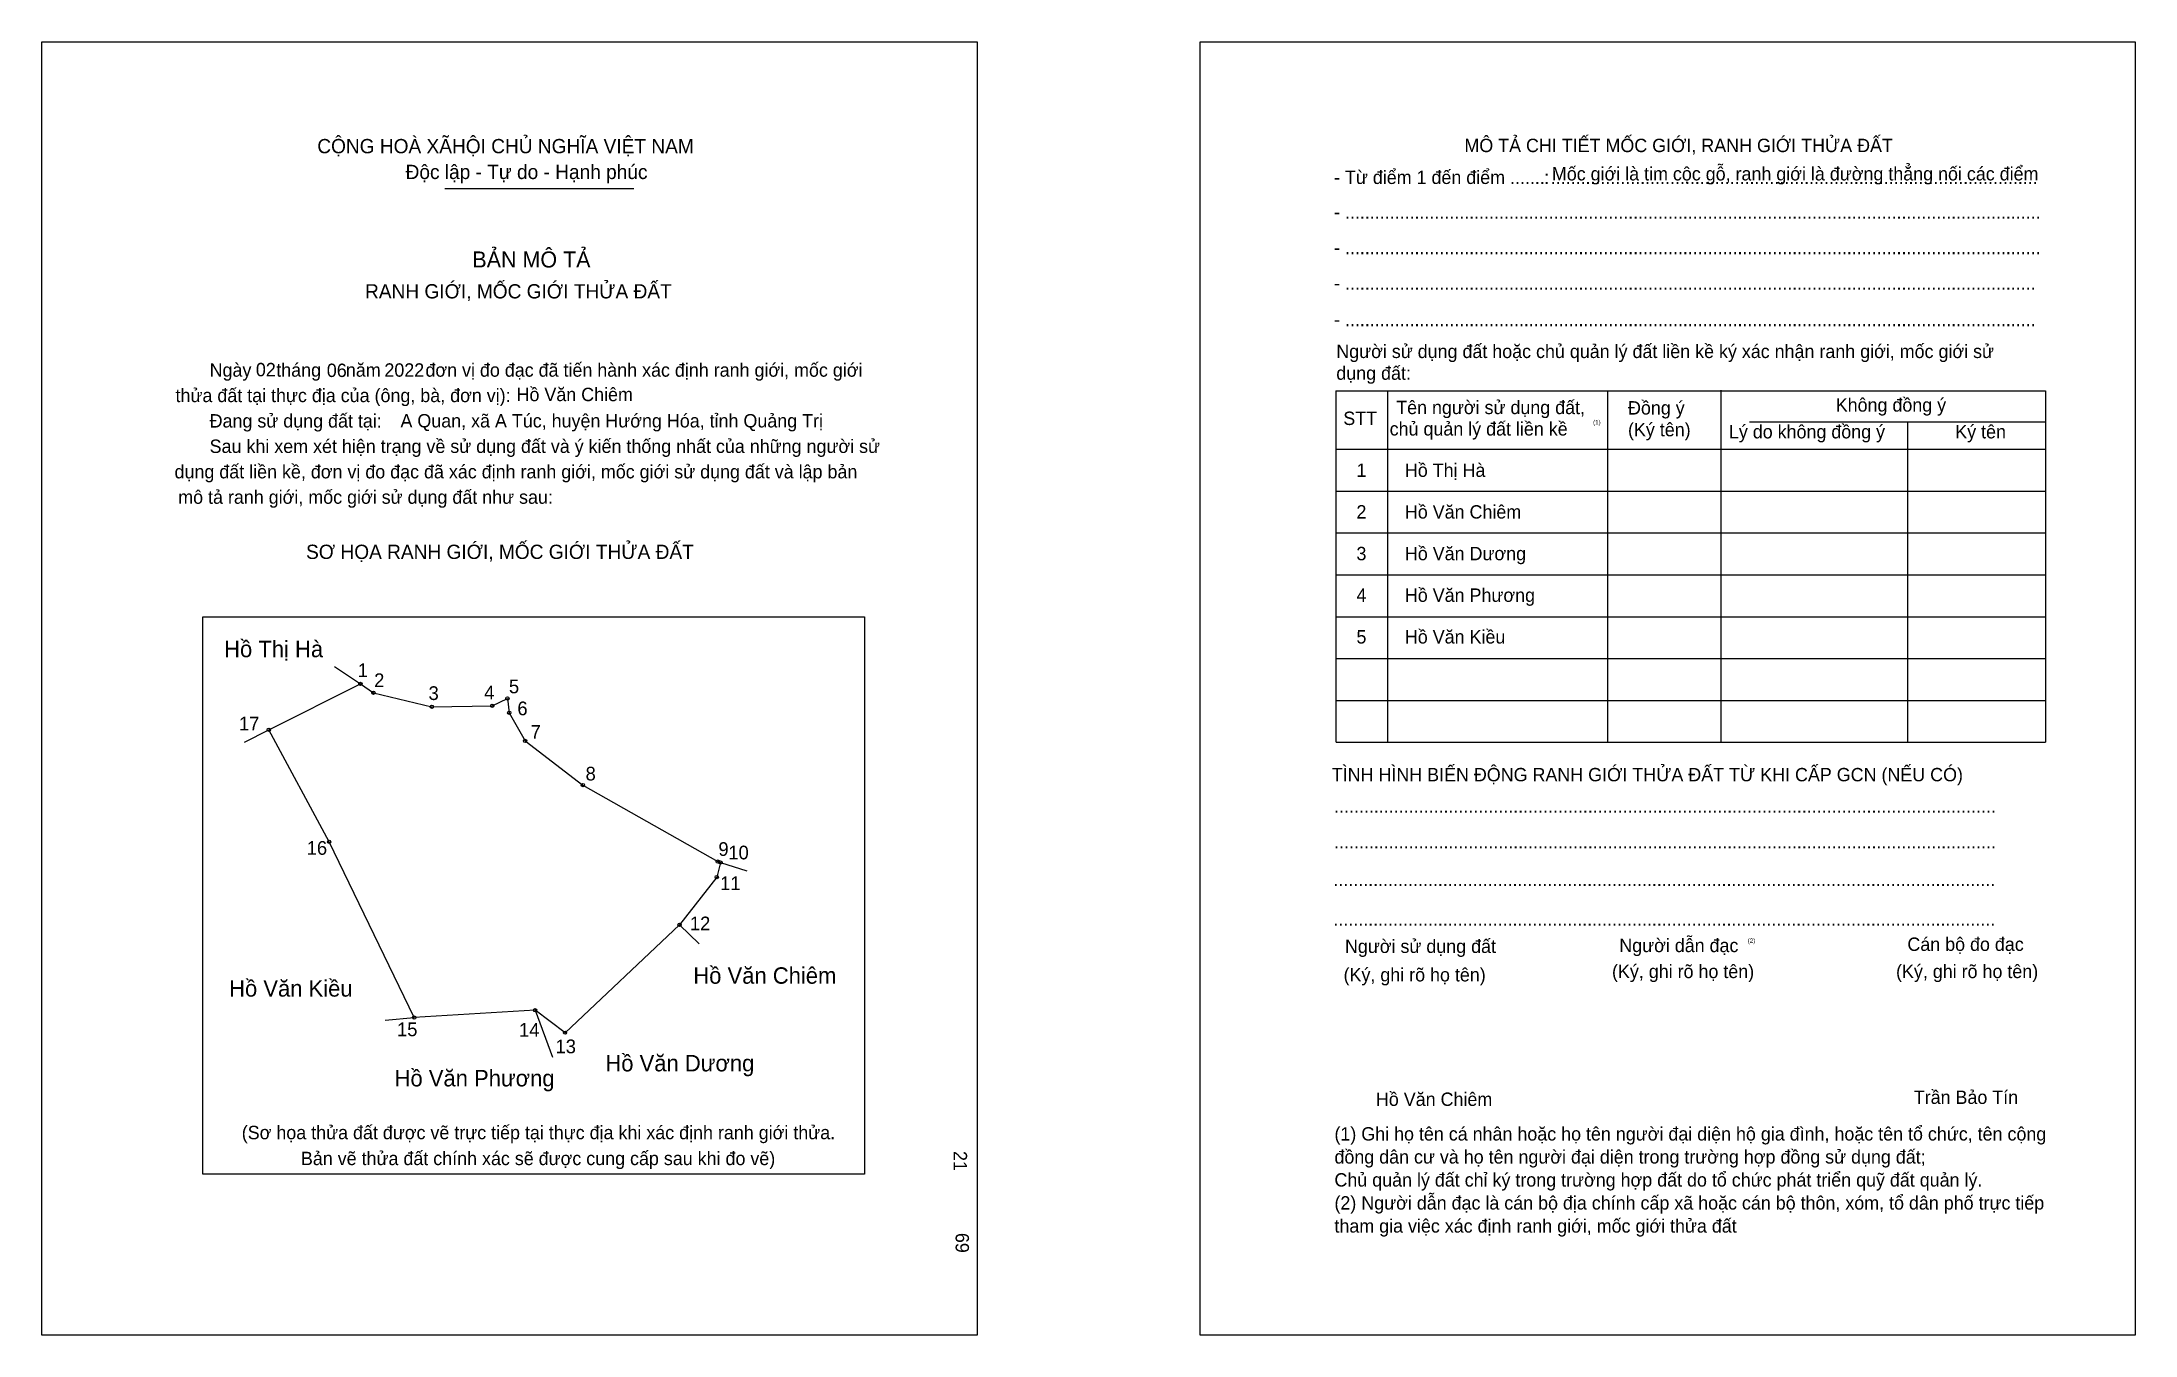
# Model space of a CAD drawing. Extents: x 547494 to 547990, y 1820874 to 1821181.
import ezdxf

# ---------------------------------------------------------------- set-up
doc = ezdxf.new("R2010")
doc.units = 0
for name, color, linetype in [('bmtKhungInTrang1', 7, 'Continuous'), ('bmtKhungInTrang2', 7, 'Continuous'), ('bmtNoiDung', 7, 'Continuous'), ('bmtTemplate', 7, 'Continuous'), ('CanhThua', 7, 'Continuous'), ('MocDinhThua', 7, 'Continuous'), ('RauThua', 7, 'Continuous'), ('SoHieuDinhThua', 7, 'Continuous'), ('TenChuLanCan', 7, 'Continuous')]:
    doc.layers.add(name, color=color, linetype=linetype)

msp = doc.modelspace()

# ---------------------------------------------------------------- linework, layer by layer
at = {"layer": 'bmtKhungInTrang1'}
msp.add_lwpolyline([(547493.75, 1821180.74), (547715.24, 1821180.74), (547715.24, 1820874.4), (547493.75, 1820874.4)], close=True, dxfattribs=at)
at = {"layer": 'bmtKhungInTrang2'}
msp.add_lwpolyline([(547768.06, 1821180.74), (547989.54, 1821180.74), (547989.54, 1820874.4), (547768.06, 1820874.4)], close=True, dxfattribs=at)
at = {"layer": 'bmtTemplate'}
for p, q in [((547589.2, 1821146.02), (547633.99, 1821146.02)), ((547812.49, 1821098.11), (547812.49, 1821014.83)), ((547864.59, 1821098.11), (547864.59, 1821014.83)), ((547891.39, 1821098.21), (547891.39, 1821014.83)), ((547968.33, 1821098.11), (547968.33, 1821014.83)), ((547898.19, 1821090.77), (547968.33, 1821090.77)), ((547800.34, 1821084.23), (547968.33, 1821084.23)), ((547800.34, 1821074.32), (547968.33, 1821074.32)), ((547800.34, 1821064.4), (547968.33, 1821064.4)), ((547800.34, 1821054.49), (547968.33, 1821054.49)), ((547800.34, 1821044.57), (547968.33, 1821044.57)), ((547800.34, 1821034.66), (547968.33, 1821034.66)), ((547800.34, 1821024.74), (547968.33, 1821024.74)), ((547800.34, 1821014.83), (547968.33, 1821014.83))]:
    msp.add_line(p, q, dxfattribs=at)
for points in [[(547800.23, 1821098.11), (547968.33, 1821098.11)], [(547800.23, 1821098.11), (547800.23, 1821014.83)], [(547935.64, 1821090.67), (547935.64, 1821014.83)]]:
    msp.add_lwpolyline(points, dxfattribs=at)
msp.add_lwpolyline([(547531.86, 1820912.55), (547531.86, 1821044.56), (547688.58, 1821044.56), (547688.58, 1820912.55)], close=True, dxfattribs=at)
at = {"layer": 'CanhThua'}
for p, q in [((547547.5, 1821017.79), (547569.2, 1821028.64)), ((547569.2, 1821028.64), (547572.28, 1821026.56)), ((547572.28, 1821026.56), (547586.14, 1821023.23)), ((547586.14, 1821023.23), (547600.42, 1821023.47)), ((547600.42, 1821023.47), (547604.01, 1821025.21)), ((547604.01, 1821025.21), (547604.46, 1821021.82)), ((547561.8, 1820991.27), (547547.5, 1821017.79)), ((547604.46, 1821021.82), (547608.21, 1821015.15)), ((547608.21, 1821015.15), (547621.9, 1821004.7)), ((547621.9, 1821004.7), (547653.85, 1820986.56)), ((547581.95, 1820949.63), (547561.8, 1820991.27)), ((547653.61, 1820982.88), (547644.78, 1820971.59)), ((547654.51, 1820986.35), (547653.61, 1820982.88)), ((547653.85, 1820986.56), (547654.51, 1820986.35)), ((547644.78, 1820971.59), (547617.66, 1820946.04)), ((547610.59, 1820951.36), (547581.95, 1820949.63)), ((547617.66, 1820946.04), (547610.59, 1820951.36))]:
    msp.add_line(p, q, dxfattribs=at)
at = {"layer": 'MocDinhThua'}
for centre in [(547569.2, 1821028.64), (547572.28, 1821026.56), (547586.14, 1821023.23), (547600.42, 1821023.47), (547604.01, 1821025.21), (547604.46, 1821021.82), (547547.5, 1821017.79), (547608.21, 1821015.15), (547621.9, 1821004.7), (547561.8, 1820991.27), (547653.61, 1820982.88), (547653.85, 1820986.56), (547654.51, 1820986.35), (547644.78, 1820971.59), (547581.95, 1820949.63), (547610.59, 1820951.36), (547617.66, 1820946.04)]:
    msp.add_circle(centre, 0.39, dxfattribs=at)
at = {"layer": 'RauThua'}
for p, q in [((547563.03, 1821032.81), (547569.2, 1821028.64)), ((547541.71, 1821014.89), (547547.5, 1821017.79)), ((547654.51, 1820986.35), (547660.7, 1820984.38)), ((547644.78, 1820971.59), (547649.41, 1820967.05)), ((547575.06, 1820948.98), (547581.95, 1820949.63)), ((547610.59, 1820951.36), (547614.72, 1820940.26))]:
    msp.add_line(p, q, dxfattribs=at)

# ---------------------------------------------------------------- texts
at = {"layer": 'bmtNoiDung'}
for s, height, p in [('02', 3.169, (547544.44, 1821101.52)), ('06', 3.169, (547561.24, 1821101.35)), ('2022', 3.169, (547574.88, 1821101.42)), ('Hồ Văn Chiêm', 3.1691, (547606.18, 1821095.63)), ('A Quan, xã A Túc, huyện Hướng Hóa, tỉnh Quảng Trị', 3.1691, (547578.69, 1821089.4)), ('1', 3.17, (547805.11, 1821077.69)), ('Hồ Thị Hà ', 3.169, (547816.58, 1821077.69)), ('2', 3.17, (547805.11, 1821067.82)), ('Hồ Văn Chiêm ', 3.1691, (547816.58, 1821067.82)), ('3', 3.17, (547805.11, 1821057.95)), ('Hồ Văn Dương ', 3.1691, (547816.58, 1821057.95)), ('4', 3.17, (547805.11, 1821048.09)), ('Hồ Văn Phương ', 3.1691, (547816.58, 1821048.09)), ('5', 3.17, (547805.11, 1821038.22)), ('Hồ Văn Kiều ', 3.1691, (547816.58, 1821038.22)), ('Hồ Văn Chiêm', 3.1691, (547809.72, 1820928.69))]:
    msp.add_text(s, height=height, dxfattribs=at).set_placement(p)
for s, p in [('21', (547709.72, 1820918)), ('69', (547710.17, 1820898.61))]:
    msp.add_text(s, height=3.169, rotation=270, dxfattribs=at).set_placement(p)
at = {"layer": 'bmtTemplate'}
for s, height, p in [('CỘNG HOÀ XÃHỘI CHỦ NGHĨA VIỆT NAM', 3.3803, (547558.99, 1821154.35)), ('MÔ TẢ CHI TIẾT MỐC GIỚI, RANH GIỚI THỬA ĐẤT', 3.1678, (547830.68, 1821154.62)), ('Độc lập - Tự do - Hạnh phúc', 3.3803, (547579.9, 1821148.24)), ('Mốc giới là tim cộc gỗ, ranh giới là đường thẳng nối các điểm', 3.1678, (547851.4, 1821147.91)), ('- Từ điểm 1 đến điểm .......', 3.1678, (547799.8, 1821147.07)), (':', 3.17, (547849.57, 1821147.07)), ('..................................................................................................', 3.1678, (547851.13, 1821147.07)), ('- ............................................................................................................................................', 3.16785, (547799.8, 1821138.86)), ('BẢN MÔ TẢ', 3.803, (547595.72, 1821127.29)), ('- ............................................................................................................................................', 3.16785, (547799.8, 1821130.43)), ('RANH GIỚI, MỐC GIỚI THỬA ĐẤT', 3.3803, (547570.3, 1821119.96)), ('- ...........................................................................................................................................', 3.16785, (547799.8, 1821122.01)), ('- ...........................................................................................................................................', 3.16785, (547799.8, 1821113.38)), ('Người sử dụng đất hoặc chủ quản lý đất liền kề ký xác nhận ranh giới, mốc giới sử', 3.1678, (547800.34, 1821105.84)), ('Ngày     tháng     năm         đơn vị đo đạc đã tiến hành xác định ranh giới, mốc giới ', 3.1691, (547533.49, 1821101.42)), ('dụng đất:', 3.168, (547800.34, 1821100.69)), ('thửa đất tại thực địa của (ông, bà, đơn vị):', 3.1691, (547525.41, 1821095.4)), ('Không đồng ý', 3.1678, (547918.63, 1821093.15)), ('Đang sử dụng đất tại:', 3.1691, (547533.49, 1821089.38)), ('STT', 3.168, (547802, 1821089.98)), ('Tên người sử dụng đất,', 3.1678, (547814.53, 1821092.56)), ('Đồng ý', 3.168, (547869.43, 1821092.46)), ('Sau khi xem xét hiện trạng về sử dụng đất và ý kiến thống nhất của những người sử ', 3.1691, (547533.49, 1821083.36)), ('chủ quản lý đất liền kề', 3.1678, (547812.98, 1821087.49)), ('(1)', 1.056, (547861.16, 1821090.1)), ('(Ký tên)', 3.168, (547869.43, 1821087.31)), ('Lý do không đồng ý', 3.1678, (547893.33, 1821086.81)), ('Ký tên', 3.168, (547946.94, 1821086.81)), ('dụng đất liền kề, đơn vị đo đạc đã xác định ranh giới, mốc giới sử dụng đất và lập bản', 3.1691, (547525.18, 1821077.34)), ('mô tả ranh giới, mốc giới sử dụng đất như sau:', 3.1691, (547526.05, 1821071.32)), ('SƠ HỌA RANH GIỚI, MỐC GIỚI THỬA ĐẤT', 3.3803, (547556.33, 1821058.25)), ('TÌNH HÌNH BIẾN ĐỘNG RANH GIỚI THỬA ĐẤT TỪ KHI CẤP GCN (NẾU CÓ)', 3.1678, (547799.27, 1821005.58)), ('.....................................................................................................................................', 3.1726, (547799.8, 1820998.13)), ('.....................................................................................................................................', 3.1726, (547799.8, 1820989.7)), ('.....................................................................................................................................', 3.1726, (547799.64, 1820980.78)), ('.....................................................................................................................................', 3.1726, (547799.64, 1820971.36)), ('Người sử dụng đất', 3.1678, (547802.39, 1820964.92)), ('Người dẫn đạc', 3.1678, (547867.36, 1820965.12)), ('(2)', 1.056, (547897.78, 1820967.3)), ('Cán bộ đo đạc', 3.1678, (547935.6, 1820965.41)), ('(Ký, ghi rõ họ tên)', 3.1678, (547802.06, 1820958.18)), ('(Ký, ghi rõ họ tên)', 3.1678, (547865.64, 1820958.97)), ('(Ký, ghi rõ họ tên)', 3.1678, (547932.91, 1820958.97)), ('Trần Bảo Tín', 3.1678, (547937.11, 1820929.16)), ('(Sơ họa thửa đất được vẽ trực tiếp tại thực địa khi xác định ranh giới thửa.', 3.1691, (547541.1, 1820920.8)), ('(1) Ghi họ tên cá nhân hoặc họ tên người đại diện hộ gia đình, hoặc tên tổ chức, tên cộng', 3.1678, (547799.9, 1820920.49)), ('Bản vẽ thửa đất chính xác sẽ được cung cấp sau khi đo vẽ)', 3.1691, (547555.11, 1820914.67)), ('đồng dân cư và họ tên người đại diện trong trường hợp đồng sử dụng đất;', 3.1678, (547799.9, 1820915.04)), ('Chủ quản lý đất chỉ ký trong trường hợp đất do tổ chức phát triển quỹ đất quản lý.', 3.1678, (547799.9, 1820909.59)), ('(2) Người dẫn đạc là cán bộ địa chính cấp xã hoặc cán bộ thôn, xóm, tổ dân phố trực tiếp', 3.1678, (547799.9, 1820904.14)), ('tham gia việc xác định ranh giới, mốc giới thửa đất', 3.1678, (547799.9, 1820898.68))]:
    msp.add_text(s, height=height, dxfattribs=at).set_placement(p)
at = {"layer": 'SoHieuDinhThua'}
for s, height, p in [('1', 3.25, (547568.57, 1821030.26)), ('2', 3.25, (547572.45, 1821027.9)), ('3', 3.25, (547585.34, 1821024.84)), ('4', 3.25, (547598.52, 1821025)), ('5', 3.25, (547604.38, 1821026.44)), ('6', 3.25, (547606.38, 1821021.23)), ('17', 3.246, (547540.44, 1821017.63)), ('7', 3.25, (547609.51, 1821015.65)), ('8', 3.25, (547622.53, 1821005.78)), ('16', 3.246, (547556.49, 1820988.17)), ('9', 3.25, (547653.99, 1820987.91)), ('10', 3.246, (547656.35, 1820987.09)), ('11', 3.246, (547654.41, 1820979.82)), ('12', 3.246, (547647.24, 1820970.29)), ('15', 3.246, (547577.88, 1820945.21)), ('14', 3.246, (547606.77, 1820945.08)), ('13', 3.246, (547615.42, 1820941.17))]:
    msp.add_text(s, height=height, dxfattribs=at).set_placement(p)
at = {"layer": 'TenChuLanCan'}
for s, height, p in [('Hồ Thị Hà', 3.896, (547536.92, 1821034.98)), ('Hồ Văn Kiều', 3.8955, (547538.1, 1820954.58)), ('Hồ Văn Chiêm', 3.8955, (547648.05, 1820957.63)), ('Hồ Văn Dương', 3.8955, (547627.22, 1820936.87)), ('Hồ Văn Phương', 3.8955, (547577.29, 1820933.31))]:
    msp.add_text(s, height=height, dxfattribs=at).set_placement(p)

doc.saveas('drawing.dxf')
